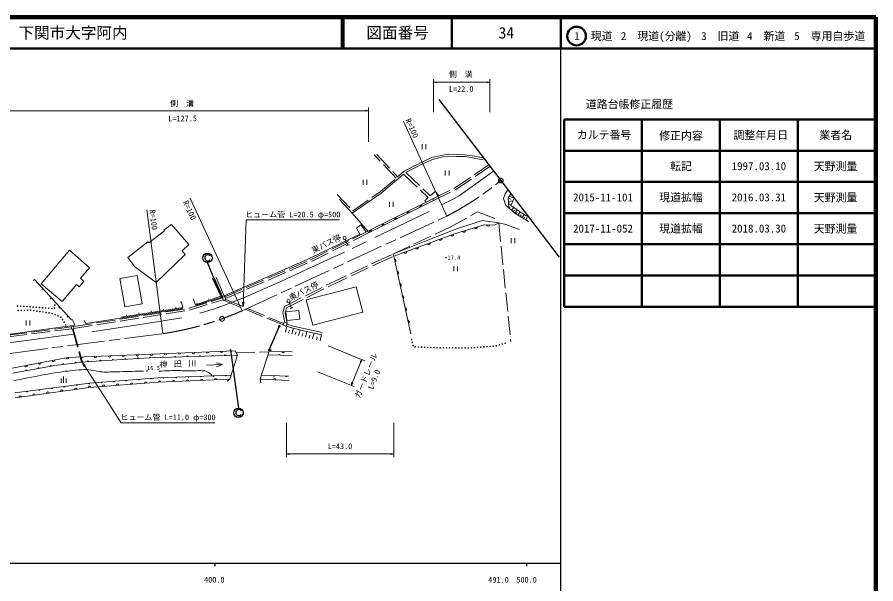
# Model space of a CAD drawing. Units: millimetres at full size, sheet at 1:1000; details may follow other scales. Extents: x 40000 to 680000, y 20000 to 380000.
# Drawn here: x 404610 to 680000, y 198357 to 380000 of the extents above; entities that cross this region are included whole.
import ezdxf
from ezdxf.enums import TextEntityAlignment as Align

# ---------------------------------------------------------------- set-up
doc = ezdxf.new("R2010")
doc.units = ezdxf.units.MM
doc.header["$LTSCALE"] = 1000
doc.header["$PDMODE"] = 32
doc.header["$PDSIZE"] = 500
doc.linetypes.add('CHAIN', pattern=[18.5, 12, -1.5, 3.5, -1.5])
doc.linetypes.add('DASHED', pattern=[7.5, 6, -1.5])
for name, color, linetype, lineweight in [('M-BMK', 2, 'CHAIN', 13), ('M-BMK-OTRS', 5, 'Continuous', 25), ('M-STR-HTXT', 7, 'Continuous', 13), ('M-STR-STRC', 7, 'Continuous', 25), ('M-TTL', 2, 'Continuous', 140), ('M-TTL-BAND', 7, 'Continuous', 25), ('M-TTL-FRAM', 2, 'Continuous', 50), ('M-TTL-LINE', 7, 'Continuous', 50), ('M-WORK', 1, 'Continuous', 13)]:
    doc.layers.add(name, color=color, linetype=linetype, lineweight=lineweight)
doc.layers.add('M-OTRS', color=6, linetype='Continuous')
doc.layers.add('M-TTL-TXT', color=7, linetype='Continuous')
doc.styles.add('ＭＳ ゴシック', font='')
doc.styles.get('ＭＳ ゴシック').set_extended_font_data('MS Gothic')

# ---------------------------------------------------------------- blocks, each defined once
blk = doc.blocks.new('plus')
at = {"color": 0, "linetype": 'Continuous', "lineweight": -2}
for p, q in [((-1.25, 0), (1.25, 0)), ((0, -1.25), (0, 1.25))]:
    blk.add_line(p, q, dxfattribs=at)
blk = doc.blocks.new('open_arrow')
at = {"color": 0, "linetype": 'Continuous', "lineweight": -2}
blk.add_lwpolyline([(7.5, 1.25), (0, 0), (7.5, -1.25)], dxfattribs=at)

msp = doc.modelspace()

# ---------------------------------------------------------------- linework, layer by layer
at = {"layer": 'M-BMK'}
for p, q in [((477013, 286001), (542458, 316249)), ((402386, 272227), (451335, 278548))]:
    msp.add_line(p, q, dxfattribs=at)
for centre in [(559702, 327615), (470316, 283323)]:
    msp.add_circle(centre, 750, dxfattribs=at)
for centre, start, end in [((496342, 404980), 297.46215, 309.31671), ((436548, 377449), 278.50329, 293.86892)]:
    msp.add_arc(centre, 100000, start, end, dxfattribs=at)
at = {"layer": 'M-BMK-OTRS'}
for p, q in [((539858, 353562), (559702, 327615)), ((559702, 327615), (578483, 303058))]:
    msp.add_line(p, q, dxfattribs=at)
at = {"layer": 'M-OTRS'}
msp.add_point((559702, 327615), dxfattribs=at)
at = {"layer": 'M-STR-HTXT'}
for p, q in [((538177, 349545), (538177, 360132)), ((538177, 359132), (556195, 359132)), ((556195, 349545), (556195, 360132)), ((398369, 350000), (517331, 350000)), ((517331, 340000), (517331, 351000)), ((542458, 316249), (528463, 346529)), ((476800, 285907), (460143, 321948)), ((451335, 278548), (446213, 318218)), ((504341, 274636), (516060, 269887)), ((511774, 261975), (515133, 270263)), ((500982, 266348), (512701, 261599)), ((490947, 250000), (490947, 239000)), ((525363, 250000), (525363, 239000)), ((490947, 240000), (525363, 240000))]:
    msp.add_line(p, q, dxfattribs=at)
for points in [[(477129, 287180), (478000, 315000), (508000, 315000)], [(425421, 269433), (438000, 250000), (468000, 250000)]]:
    msp.add_lwpolyline(points, dxfattribs=at)
at = {"layer": 'M-STR-STRC'}
for p, q in [((464922, 303132), (465000, 303460)), ((464922, 302637), (464922, 303132)), ((465000, 303460), (465081, 303561)), ((465081, 303561), (465253, 303794)), ((465253, 303794), (465486, 303952)), ((465486, 303952), (465904, 303956)), ((465904, 303956), (466147, 303878)), ((466147, 303878), (466312, 303713)), ((466312, 303713), (466400, 303460)), ((464993, 302319), (464922, 302637)), ((465162, 302066), (464993, 302319)), ((465321, 301904), (465162, 302066)), ((465496, 301820), (465321, 301904)), ((465908, 301820), (465496, 301820)), ((470286, 290129), (465616, 301346)), ((466150, 301898), (465908, 301820)), ((466316, 302070), (466150, 301898)), ((466390, 302222), (466316, 302070)), ((485578, 273551), (488612, 280715)), ((473060, 273261), (475579, 254706)), ((474885, 253493), (474963, 253820)), ((474885, 252997), (474885, 253493)), ((474963, 253820), (475044, 253921)), ((475044, 253921), (475216, 254154)), ((475216, 254154), (475448, 254313)), ((475448, 254313), (475867, 254316)), ((475867, 254316), (476110, 254238)), ((476110, 254238), (476275, 254073)), ((476275, 254073), (476363, 253820)), ((474956, 252680), (474885, 252997)), ((475124, 252427), (474956, 252680)), ((475283, 252265), (475124, 252427)), ((475458, 252180), (475283, 252265)), ((475870, 252180), (475458, 252180)), ((476113, 252258), (475870, 252180)), ((476278, 252430), (476113, 252258)), ((476353, 252582), (476278, 252430))]:
    msp.add_line(p, q, dxfattribs=at)
for centre, radius in [((465616, 302846), 1500), ((465616, 302846), 1500), ((488710, 280945), 250), ((485481, 273321), 250), ((475579, 253206), 1500), ((475579, 253206), 1500)]:
    msp.add_circle(centre, radius, dxfattribs=at)
at = {"layer": 'M-TTL'}
for p, q in [((680000, 380000), (40000, 380000)), ((680000, 20000), (680000, 380000))]:
    msp.add_line(p, q, dxfattribs=at)
at = {"layer": 'M-TTL-BAND'}
for p, q in [((579000, 20000), (579000, 370000)), ((40000, 205000), (579000, 205000)), ((468000, 205000), (468000, 204000)), ((568000, 205000), (568000, 204000))]:
    msp.add_line(p, q, dxfattribs=at)
at = {"layer": 'M-TTL-FRAM'}
for p, q in [((580000, 347197), (580000, 287197)), ((580000, 347197), (680000, 347197)), ((580000, 287197), (680000, 287197))]:
    msp.add_line(p, q, dxfattribs=at)
at = {"layer": 'M-TTL-LINE'}
for p, q in [((508747, 380000), (508747, 370000)), ((509247, 380000), (509247, 370000)), ((543997, 380000), (543997, 370000)), ((579000, 380000), (579000, 370000)), ((40000, 370000), (680000, 370000)), ((605000, 347197), (605000, 287197)), ((630000, 347197), (630000, 287197)), ((655000, 347197), (655000, 287197)), ((580000, 337197), (680000, 337197)), ((580000, 327197), (680000, 327197)), ((580000, 317197), (680000, 317197)), ((580000, 307197), (680000, 307197)), ((580000, 297197), (680000, 297197))]:
    msp.add_line(p, q, dxfattribs=at)
msp.add_circle((584031, 373958), 3000, dxfattribs=at)
at = {"layer": 'M-WORK'}
for p, q in [((534458, 339298), (534458, 337698)), ((535658, 337698), (535658, 339298)), ((533752, 332575), (537771, 334399)), ((537771, 334399), (540603, 335097)), ((540603, 335097), (542968, 335442)), ((542968, 335442), (545539, 335389)), ((545539, 335389), (548286, 335310)), ((548286, 335310), (551211, 334854)), ((551211, 334854), (554033, 334285)), ((529229, 330164), (533752, 332575)), ((541916, 330841), (541916, 329241)), ((543116, 329241), (543116, 330841)), ((549086, 324618), (557386, 330644)), ((515529, 327864), (515529, 326264)), ((516729, 326264), (516729, 327864)), ((521352, 323614), (528518, 329640)), ((512069, 317158), (521352, 323614)), ((536455, 322250), (535371, 321108)), ((537084, 322771), (538707, 324116)), ((538707, 324116), (539951, 322757)), ((544044, 321493), (546451, 322848)), ((546451, 322848), (549086, 324618)), ((562030, 322092), (562923, 323403)), ((562383, 322611), (564000, 321996)), ((537913, 321758), (517063, 311386)), ((517331, 310849), (538177, 321219)), ((524005, 320851), (524005, 319251)), ((525205, 319251), (525205, 320851)), ((535371, 321108), (535788, 320701)), ((537913, 321758), (538177, 321219)), ((540932, 319943), (544044, 321493)), ((562308, 318882), (562030, 322092)), ((562052, 321834), (562923, 321713)), ((562129, 320950), (563601, 321078)), ((562175, 320414), (562622, 320453)), ((562222, 319878), (563115, 319956)), ((564000, 321996), (562956, 319590)), ((562956, 319590), (567993, 316265)), ((517063, 311386), (512069, 317158)), ((519364, 309375), (536711, 317733)), ((562308, 318882), (562731, 319098)), ((564218, 317166), (562308, 318882)), ((563118, 318154), (563867, 318988)), ((563709, 317624), (564078, 318095)), ((564218, 317166), (564991, 318247)), ((568606, 314547), (564218, 317166)), ((564670, 316897), (564996, 317442)), ((565324, 316506), (565975, 317597)), ((566566, 315765), (567183, 316800)), ((546178, 312354), (553854, 314852)), ((553854, 314852), (559050, 314039)), ((559050, 314039), (557681, 313347)), ((559050, 314039), (561354, 313501)), ((565945, 316136), (566254, 316653)), ((567157, 315412), (567450, 315905)), ((567747, 315060), (568335, 316044)), ((451828, 311482), (446828, 307613)), ((454147, 313511), (451632, 311739)), ((451632, 311739), (451828, 311482)), ((459619, 307118), (454147, 313511)), ((513487, 312355), (514873, 313469)), ((514504, 310403), (513487, 312355)), ((514873, 313469), (516577, 311144)), ((517331, 310849), (517063, 311386)), ((537421, 308980), (546178, 312354)), ((561354, 313501), (564219, 312524)), ((564219, 312524), (565694, 311950)), ((498597, 302699), (514504, 310403)), ((510630, 306914), (509841, 308752)), ((525078, 304011), (537421, 308980)), ((563010, 309158), (563010, 307558)), ((564210, 307558), (564210, 309158)), ((446556, 307974), (440077, 303006)), ((446828, 307613), (446556, 307974)), ((457567, 305086), (459619, 307118)), ((510171, 306717), (511090, 307111)), ((512070, 305857), (516579, 307974)), ((412296, 294520), (421339, 305279)), ((421339, 305279), (427775, 299655)), ((440077, 303006), (442296, 299974)), ((449158, 294995), (458500, 303930)), ((458500, 303930), (457567, 305086)), ((501783, 301096), (509547, 304715)), ((525078, 304011), (525363, 303372)), ((530834, 278517), (525363, 303372)), ((470944, 290658), (498597, 302699)), ((489380, 295361), (501783, 301096)), ((544659, 300197), (544659, 298597)), ((545859, 298597), (545859, 300197)), ((427775, 299655), (424892, 296295)), ((442296, 299974), (449158, 294995)), ((410167, 295931), (409799, 295593)), ((410167, 295931), (422041, 283008)), ((425967, 295281), (424499, 293570)), ((424892, 296295), (425967, 295281)), ((443137, 297242), (437552, 296278)), ((437552, 296278), (439125, 287164)), ((444710, 288128), (443137, 297242)), ((469914, 290593), (467274, 296256)), ((470612, 290197), (467937, 296255)), ((468460, 296599), (471063, 290375)), ((477723, 290285), (489380, 295361)), ((419062, 288839), (412296, 294520)), ((412873, 292986), (412505, 292647)), ((423663, 294314), (419062, 288839)), ((424499, 293570), (423663, 294314)), ((497340, 289426), (513311, 293596)), ((513311, 293596), (515435, 285459)), ((415580, 290040), (415211, 289702)), ((461922, 287623), (470522, 290400)), ((466134, 289285), (465970, 289758)), ((469914, 290593), (469751, 291065)), ((471169, 290417), (470411, 290117)), ((470411, 290117), (470767, 289216)), ((470767, 289216), (471525, 289516)), ((471525, 289516), (471169, 290417)), ((472314, 288082), (477723, 290285)), ((499465, 281289), (497340, 289426)), ((418286, 287095), (417918, 286756)), ((426638, 281761), (457747, 286627)), ((439125, 287164), (444710, 288128)), ((451639, 285955), (451560, 286448)), ((455589, 286583), (455511, 287077)), ((457355, 288702), (456867, 288595)), ((462353, 287978), (462190, 288451)), ((463161, 285112), (467900, 286498)), ((467900, 286498), (472314, 288082)), ((492604, 286709), (491815, 288547)), ((492145, 286512), (493064, 286906)), ((420992, 284149), (420624, 283811)), ((439788, 284068), (439709, 284562)), ((443738, 284697), (443660, 285191)), ((447689, 285326), (447610, 285820)), ((494947, 285951), (490819, 285499)), ((490819, 285499), (491121, 282742)), ((495249, 283194), (494947, 285951)), ((515435, 285459), (499465, 281289)), ((401692, 278295), (423091, 281230)), ((407518, 282798), (407518, 281198)), ((408718, 281198), (408718, 282798)), ((423091, 281230), (422363, 283123)), ((426055, 282772), (426638, 281761)), ((428596, 279147), (444728, 281607)), ((444728, 281607), (457392, 283641)), ((490201, 282191), (489896, 281300)), ((489896, 281300), (490859, 280972)), ((491163, 281863), (490201, 282191)), ((490618, 279040), (491087, 280902)), ((490859, 280972), (491163, 281863)), ((491121, 282742), (495249, 283194)), ((422632, 278338), (401935, 275588)), ((422671, 280889), (421950, 280763)), ((421950, 280763), (422090, 279964)), ((422090, 279964), (422812, 280091)), ((422812, 280091), (422671, 280889)), ((491681, 278773), (491903, 279658)), ((492743, 278505), (493188, 280276)), ((493814, 278237), (494038, 279128)), ((494884, 277968), (495332, 279751)), ((495981, 277692), (496211, 278606)), ((497078, 277416), (497538, 279245)), ((499367, 276841), (499846, 278748)), ((501754, 276241), (502254, 278230)), ((498223, 277128), (498462, 278082)), ((500561, 276541), (500811, 277536)), ((420881, 270864), (474490, 273069)), ((474490, 273069), (475278, 271627)), ((485422, 272940), (482558, 263990)), ((486290, 273331), (485422, 272940)), ((485422, 272940), (492839, 272759)), ((403013, 267454), (420881, 270864)), ((446940, 270759), (426525, 269569)), ((475278, 271627), (446940, 270759)), ((475278, 271627), (472766, 263955)), ((485033, 271724), (492789, 271568)), ((416730, 268362), (403206, 265875)), ((426525, 269569), (416730, 268362)), ((465306, 268469), (470515, 268628)), ((470515, 268628), (468497, 269167)), ((470515, 268628), (468534, 267967)), ((419519, 262784), (419519, 264784)), ((427755, 262695), (449881, 264421)), ((449881, 264421), (473194, 265262)), ((491600, 264960), (482955, 265231)), ((403835, 259561), (427755, 262695)), ((418719, 262784), (418719, 264184)), ((420319, 262784), (420319, 264184)), ((449791, 262959), (427751, 261328)), ((472766, 263955), (449791, 262959)), ((472766, 263955), (471948, 263275)), ((482558, 263990), (482755, 262762)), ((482558, 263990), (491661, 263541)), ((427751, 261328), (404011, 258024))]:
    msp.add_line(p, q, dxfattribs=at)
at = {"layer": 'M-WORK', "linetype": 'DASHED'}
for p, q in [((519984, 335982), (526607, 328865)), ((540488, 335686), (542931, 336042)), ((542931, 336042), (545553, 335989)), ((545553, 335989), (548341, 335909)), ((526164, 328400), (519119, 335874)), ((533487, 333113), (537573, 334969)), ((537573, 334969), (540488, 335686)), ((548341, 335909), (551316, 335445)), ((551316, 335445), (554151, 334873)), ((526607, 328865), (528761, 330594)), ((528761, 330594), (533487, 333113)), ((545027, 325248), (555857, 332643)), ((545330, 324728), (556195, 332148)), ((521162, 324088), (526164, 328400)), ((528518, 329640), (536455, 322250)), ((529229, 330164), (537084, 322771)), ((537913, 321758), (545027, 325248)), ((512069, 317158), (506980, 322590)), ((507190, 323205), (512223, 317957)), ((512223, 317957), (521162, 324088)), ((538177, 321219), (545330, 324728)), ((560581, 321928), (561142, 323401)), ((561142, 323401), (561933, 324698)), ((561369, 319589), (560581, 321928)), ((562308, 318882), (561369, 319589)), ((543445, 312686), (552234, 317612)), ((552234, 317612), (559098, 315021)), ((559050, 314039), (562915, 275985)), ((498764, 302265), (517063, 311386)), ((525078, 304011), (543445, 312686)), ((499017, 301721), (517331, 310849)), ((519203, 301391), (525078, 304011)), ((519494, 300754), (525363, 303372)), ((471197, 290345), (498764, 302265)), ((471435, 289794), (499017, 301721)), ((504704, 294561), (519203, 301391)), ((505012, 293932), (519494, 300754)), ((490343, 287268), (504704, 294561)), ((490947, 286790), (505012, 293932)), ((459672, 286681), (470460, 289993)), ((459808, 286095), (470681, 289433)), ((470827, 289240), (489917, 281361)), ((471497, 289505), (490079, 281835)), ((422688, 280795), (459672, 286681)), ((489837, 285191), (490343, 287268)), ((490553, 285171), (490947, 286790)), ((422782, 280203), (459808, 286095)), ((490403, 282122), (489837, 285191)), ((491163, 281863), (490553, 285171)), ((490859, 280972), (492977, 280328)), ((491085, 281635), (493162, 281003)), ((493162, 281003), (496574, 280168)), ((401716, 278089), (421963, 280689)), ((401792, 277494), (422067, 280098)), ((422311, 279972), (425291, 269371)), ((422600, 280053), (425580, 269452)), ((492977, 280328), (496417, 279486)), ((496417, 279486), (503054, 278058)), ((496574, 280168), (503201, 278743)), ((474811, 272482), (485341, 272686))]:
    msp.add_line(p, q, dxfattribs=at)
at = {"layer": 'M-WORK'}
for points in [[(525363, 303372), (544897, 310565), (554411, 313450), (557681, 313347)], [(469914, 290593), (461775, 287778), (461094, 289740)], [(457355, 288702), (457744, 286926), (438023, 283787)]]:
    msp.add_lwpolyline(points, dxfattribs=at)
for centre, radius in [((509644, 309211), 500), ((491618, 289006), 500), ((404738, 287355), 100), ((405738, 287322), 100), ((406737, 287289), 100), ((407735, 287223), 100), ((408732, 287148), 100), ((409729, 287072), 100), ((410726, 286997), 100), ((411724, 286921), 100), ((412721, 286846), 100), ((413718, 286770), 100), ((414715, 286695), 100), ((415712, 286619), 100), ((416583, 286691), 100), ((416658, 287688), 100), ((404925, 285977), 100), ((405925, 286004), 100), ((406924, 286032), 100), ((407924, 286059), 100), ((408923, 286087), 100), ((409912, 285938), 100), ((410901, 285788), 100), ((411890, 285638), 100), ((412878, 285488), 100), ((413867, 285339), 100), ((414856, 285189), 100), ((415844, 285039), 100), ((416767, 284664), 100), ((417681, 284258), 100), ((418595, 283852), 100), ((419184, 283083), 100), ((419687, 282219), 100), ((420190, 281354), 100), ((531134, 276679), 100), ((531370, 275707), 100), ((561142, 275475), 100), ((531605, 274736), 100), ((532293, 274315), 100), ((533292, 274275), 100), ((534291, 274235), 100), ((535290, 274196), 100), ((536290, 274156), 100), ((537289, 274116), 100), ((538288, 274076), 100), ((539287, 274037), 100), ((540286, 274002), 100), ((541286, 273999), 100), ((542286, 273997), 100), ((543286, 273994), 100), ((544286, 273992), 100), ((545286, 273989), 100), ((546286, 273987), 100), ((547286, 273985), 100), ((548286, 273982), 100), ((549286, 273980), 100), ((550286, 273977), 100), ((551284, 274043), 100), ((552280, 274131), 100), ((553276, 274220), 100), ((554272, 274309), 100), ((555268, 274397), 100), ((556264, 274486), 100), ((557260, 274574), 100), ((558256, 274663), 100), ((559220, 274922), 100), ((560181, 275199), 100)]:
    msp.add_circle(centre, radius, dxfattribs=at)
for centre, radius, start, end in [((534148, 319215), 400, 26.44705, 206.44705), ((530119, 317211), 400, 26.44705, 206.44705), ((526090, 315207), 400, 26.44705, 206.44705), ((518032, 311198), 400, 26.44705, 206.44705), ((522061, 313202), 400, 26.44705, 206.44705), ((547911, 311597), 512, 209.54638, 4.18562), ((551739, 312757), 512, 209.54638, 4.18562), ((555656, 313523), 512, 190.87746, 345.51669), ((540339, 309007), 512, 212.89668, 7.53591), ((544092, 310389), 512, 212.89668, 7.53591), ((532831, 306242), 512, 212.89668, 7.53591), ((536585, 307624), 512, 212.89668, 7.53591), ((529078, 304860), 512, 212.89668, 7.53591), ((525565, 301932), 512, 295.09369, 89.73292), ((526425, 298026), 512, 295.09369, 89.73292), ((527285, 294119), 512, 295.09369, 89.73292), ((528144, 290213), 512, 295.09369, 89.73292), ((529004, 286306), 512, 295.09369, 89.73292), ((529864, 282400), 512, 295.09369, 89.73292), ((465653, 272706), 400, 182.35542, 2.35542), ((470149, 272890), 400, 182.35542, 2.35542), ((489921, 272830), 400, 178.59917, 358.59917), ((416274, 269985), 400, 190.80563, 10.80563), ((420694, 270828), 400, 190.80563, 10.80563), ((425187, 271041), 400, 182.35542, 2.35542), ((429683, 271226), 400, 182.35542, 2.35542), ((431318, 269848), 200, 3.33697, 183.33697), ((434179, 271411), 400, 182.35542, 2.35542), ((435311, 270081), 200, 3.33697, 183.33697), ((438675, 271596), 400, 182.35542, 2.35542), ((439304, 270314), 200, 3.33697, 183.33697), ((443172, 271781), 400, 182.35542, 2.35542), ((443297, 270547), 200, 3.33697, 183.33697), ((447291, 270770), 200, 1.75514, 181.75514), ((447668, 271966), 400, 182.35542, 2.35542), ((451289, 270892), 200, 1.75514, 181.75514), ((452164, 272151), 400, 182.35542, 2.35542), ((455287, 271015), 200, 1.75514, 181.75514), ((456660, 272336), 400, 182.35542, 2.35542), ((459285, 271137), 200, 1.75514, 181.75514), ((461156, 272521), 400, 182.35542, 2.35542), ((463283, 271260), 200, 1.75514, 181.75514), ((467281, 271382), 200, 1.75514, 181.75514), ((471280, 271505), 200, 1.75514, 181.75514), ((488789, 271648), 200, 358.84753, 178.84753), ((407433, 268297), 400, 190.80563, 10.80563), ((411488, 267398), 200, 10.42036, 190.42036), ((411853, 269141), 400, 190.80563, 10.80563), ((415422, 268121), 200, 10.42036, 190.42036), ((419380, 268688), 200, 7.02567, 187.02567), ((423350, 269177), 200, 7.02567, 187.02567), ((427324, 269615), 200, 3.33697, 183.33697), ((407554, 266674), 200, 10.42036, 190.42036), ((451562, 264482), 200, 182.06681, 2.06681), ((455560, 264626), 200, 182.06681, 2.06681), ((459557, 264770), 200, 182.06681, 2.06681), ((463554, 264914), 200, 182.06681, 2.06681), ((467552, 265059), 200, 182.06681, 2.06681), ((471549, 265203), 200, 182.06681, 2.06681), ((486953, 265106), 200, 178.20576, 358.20576), ((490951, 264980), 200, 178.20576, 358.20576), ((419699, 261639), 200, 187.46512, 7.46512), ((423665, 262159), 200, 187.46512, 7.46512), ((427632, 262679), 200, 187.46512, 7.46512), ((427848, 261335), 400, 4.23195, 184.23195), ((431619, 262996), 200, 184.46052, 4.46052), ((432336, 261667), 400, 4.23195, 184.23195), ((435607, 263307), 200, 184.46052, 4.46052), ((436823, 262000), 400, 4.23195, 184.23195), ((439595, 263619), 200, 184.46052, 4.46052), ((441311, 262332), 400, 4.23195, 184.23195), ((443582, 263930), 200, 184.46052, 4.46052), ((445799, 262664), 400, 4.23195, 184.23195), ((447570, 264241), 200, 184.46052, 4.46052), ((450287, 262981), 400, 2.4816, 182.4816), ((454783, 263175), 400, 2.4816, 182.4816), ((459279, 263370), 400, 2.4816, 182.4816), ((463775, 263565), 400, 2.4816, 182.4816), ((468270, 263760), 400, 2.4816, 182.4816), ((487166, 263763), 400, 357.17871, 177.17871), ((407801, 260080), 200, 187.46512, 7.46512), ((410019, 258860), 400, 7.92287, 187.92287), ((411767, 260600), 200, 187.46512, 7.46512), ((414476, 259481), 400, 7.92287, 187.92287), ((415733, 261120), 200, 187.46512, 7.46512), ((418933, 260101), 400, 7.92287, 187.92287), ((423390, 260721), 400, 7.92287, 187.92287), ((405562, 258240), 400, 7.92287, 187.92287)]:
    msp.add_arc(centre, radius, start, end, dxfattribs=at)
for points, knots in [([(403383, 263508), (405712, 263948), (406298, 264058), (408167, 264406), (411497, 265028), (413350, 265450), (416698, 265973), (419302, 266380), (420764, 266612), (423389, 266835), (424888, 266963), (425734, 267102), (427236, 267016), (428789, 266927), (429608, 266472), (431156, 266318), (433190, 266115), (434345, 266320), (436389, 266344), (439794, 266385), (440883, 266433), (445103, 266570)], [0, 0, 0, 0, 1, 1, 1, 2, 2, 2, 3, 3, 3, 4, 4, 4, 5, 5, 5, 6, 6, 6, 7, 7, 7, 7]), ([(450096, 266519), (452754, 266655), (453480, 266699), (455650, 266703), (457551, 266706), (458615, 266587), (460516, 266588), (461676, 266590), (462326, 266772), (463484, 266695), (464196, 266647), (464625, 266706), (465297, 266465), (465717, 266315), (465941, 266181), (466291, 265905), (466649, 265622), (466769, 265458), (467079, 265042)], [0, 0, 0, 0, 1, 1, 1, 2, 2, 2, 3, 3, 3, 4, 4, 4, 5, 5, 5, 6, 6, 6, 6])]:
    msp.add_open_spline(points, degree=3, knots=knots, dxfattribs=at)

# ---------------------------------------------------------------- block references
at = {"layer": 'M-STR-HTXT', "xscale": 133, "yscale": 133}
for p in [(538177, 359132), (490947, 240000)]:
    msp.add_blockref('open_arrow', p, dxfattribs=at)
at = {"layer": 'M-STR-HTXT'}
for p, xscale, yscale, rotation in [((556195, 359132), 133, 133, 180), ((517331, 350000), 133, 133, 180), ((477129, 287180), 200, 200, 88.2), ((515133, 270263), 133, 133, 247.9), ((425421, 269433), 200, 200, 302.9), ((511774, 261975), 133, 133, 67.9), ((525363, 240000), 133, 133, 180)]:
    msp.add_blockref('open_arrow', p, dxfattribs=dict(at, xscale=xscale, yscale=yscale, rotation=rotation))
at = {"layer": 'M-STR-STRC', "xscale": 200, "yscale": 200}
for p in [(470286, 290129), (473060, 273261)]:
    msp.add_blockref('plus', p, dxfattribs=at)
at = {"layer": 'M-WORK', "xscale": 120, "yscale": 120, "rotation": 341.2}
for p in [(542156, 302910), (446230, 266582)]:
    msp.add_blockref('plus', p, dxfattribs=at)

# ---------------------------------------------------------------- texts
at = {"layer": 'M-STR-HTXT', "style": 'ＭＳ ゴシック'}
for s, p in [('側\u3000溝', (546864, 361724)), ('側\u3000溝', (457494, 352356)), ('ヒューム管 L=20.5 φ=500', (493000, 316750)), ('ヒューム管 L=11.0 φ=300', (453000, 251750))]:
    msp.add_text(s, height=1833, dxfattribs=at).set_placement(p, align=Align.MIDDLE_CENTER)
for s, p in [('L=22.0', (547016, 355518)), ('L=127.5', (457670, 346087)), ('L=43.0', (508155, 241000))]:
    msp.add_text(s, height=1833, dxfattribs=at).set_placement(p, align=Align.BOTTOM_CENTER)
for s, rotation, p in [('R=100', 294.805, (531264, 344417)), ('R=100', 294.805, (459926, 318102)), ('R=100', 277.358, (448337, 315043)), ('ガードレール', 67.941, (516500, 265123))]:
    msp.add_text(s, height=1833, rotation=rotation, dxfattribs=at).set_placement(p, align=Align.MIDDLE_CENTER)
msp.add_text('L=9.0', height=1833, rotation=67.941, dxfattribs=at).set_placement((520435, 263307), align=Align.BOTTOM_CENTER)
at = {"layer": 'M-TTL-BAND', "style": 'ＭＳ ゴシック'}
for s, p in [('400.0', (467844, 198195)), ('491.0', (559000, 198195)), ('500.0', (568000, 198195))]:
    msp.add_text(s, height=1833, dxfattribs=at).set_placement(p, align=Align.BOTTOM_CENTER)
at = {"layer": 'M-TTL-TXT', "style": 'ＭＳ ゴシック'}
msp.add_text('下関市大字阿内', height=3666, dxfattribs=at).set_placement((405024, 375000), align=Align.MIDDLE_LEFT)
for s, height, p in [('図面番号', 3666, (526622, 375000)), ('34', 3666, (561497, 375000)), ('1\u3000現道', 2566, (589448, 373958)), ('2\u3000現道(分離)', 2566, (609619, 373958)), ('3\u3000旧道', 2566, (630121, 373958)), ('4\u3000新道', 2566, (644824, 373958)), ('5\u3000専用自歩道', 2566, (665228, 373958)), ('道路台帳修正履歴', 2566, (600968, 352113)), ('カルテ番号', 2566, (592839, 342277)), ('修正内容', 2566, (617509, 342023)), ('調整年月日', 2566, (643089, 342197)), ('業者名', 2566, (667134, 342197)), ('転記', 2566, (617500, 332245)), ('1997.03.10', 2566, (642500, 332245)), ('天野測量', 2566, (667077, 332189)), ('2015-11-101', 2566, (592500, 322245)), ('現道拡幅', 2566, (617500, 322245)), ('2016.03.31', 2566, (642500, 322245)), ('天野測量', 2566, (667077, 322189)), ('2017-11-052', 2566, (592500, 312245)), ('現道拡幅', 2566, (617500, 312245)), ('2018.03.30', 2566, (642500, 312245)), ('天野測量', 2566, (667077, 312189))]:
    msp.add_text(s, height=height, dxfattribs=at).set_placement(p, align=Align.MIDDLE_CENTER)
at = {"layer": 'M-WORK', "style": 'ＭＳ ゴシック'}
for rotation, p in [(26.493, (503762, 307368)), (26.922, (496520, 292196))]:
    msp.add_text('東バス停', height=1833, rotation=rotation, dxfattribs=at).set_placement(p, align=Align.MIDDLE_CENTER)
for s, p in [('17.4', (544677, 302956)), ('16.5', (448307, 267532))]:
    msp.add_text(s, height=1320, dxfattribs=at).set_placement(p, align=Align.MIDDLE_CENTER)
at = {"layer": 'M-WORK', "insert": (457171, 268792), "char_height": 1833, "attachment_point": 5, "rotation": 1.755, "style": 'ＭＳ ゴシック'}
msp.add_mtext('\\T1.8;神田川', dxfattribs=at)

doc.saveas('drawing.dxf')
